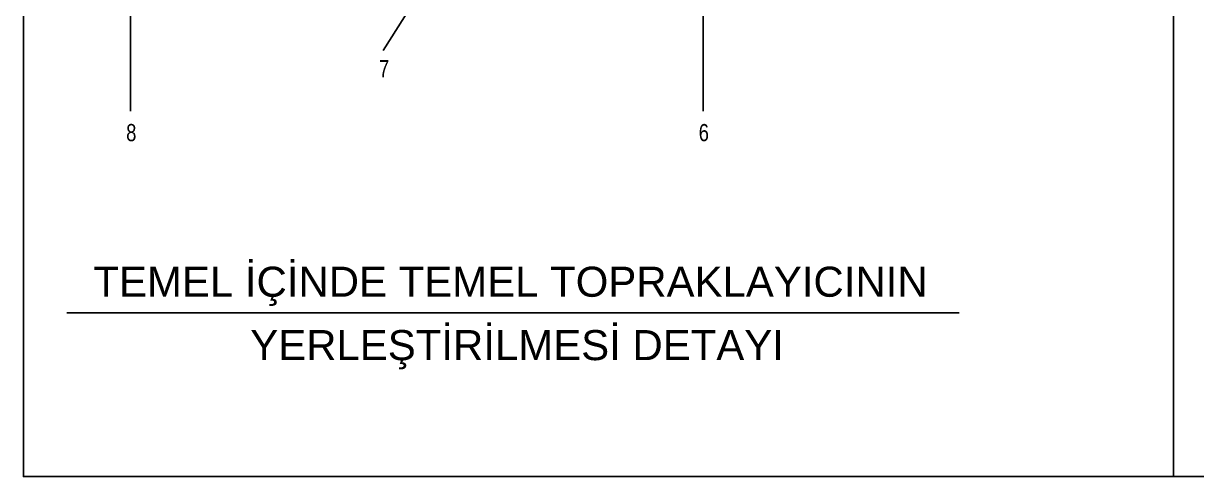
# Model space of a CAD drawing. Header units: millimetres. Extents: x 890 to 10034, y 874 to 4550.
# Drawn here: x 3047.4 to 3465.2, y 1656.1 to 1817.3 of the extents above; entities that cross this region are included whole.
import ezdxf

# ---------------------------------------------------------------- set-up
doc = ezdxf.new("R2010")
doc.units = ezdxf.units.MM
doc.linetypes.add('SOLID_LINE', pattern=[0])
for name, color, linetype in [('AHAT', 3, 'Continuous'), ('MIMARI', 2, 'SOLID_LINE'), ('YAZI', 8, 'Continuous')]:
    doc.layers.add(name, color=color, linetype=linetype)
doc.styles.add('2', font='wturkce.shx', dxfattribs={"height": 0.2})
doc.styles.add('STYLE1', font='arial.ttf')

msp = doc.modelspace()

# ---------------------------------------------------------------- linework, layer by layer
at = {"layer": 'AHAT', "linetype": 'Continuous'}
msp.add_line((3062.76, 1714.3), (3380.65, 1714.3), dxfattribs=at)
at = {"layer": 'MIMARI', "linetype": 'Continuous'}
for p, q in [((3212.72, 1866.46), (3175.51, 1807.71)), ((3085.48, 1847.02), (3085.54, 1786.11)), ((3289.5, 1830.26), (3289.5, 1786.11))]:
    msp.add_line(p, q, dxfattribs=at)
at = {"layer": 'YAZI'}
for points in [[(3457, 2211.22), (3870.58, 2211.22), (3870.58, 1656.1), (3457, 1656.1)], [(3047.35, 2120.68), (3457, 2120.68), (3457, 1656.1), (3047.35, 1656.1)]]:
    msp.add_lwpolyline(points, close=True, dxfattribs=at)

# ---------------------------------------------------------------- texts
at = {"layer": 'YAZI', "linetype": 'Continuous', "style": '2', "width": 0.8}
for s, p in [('7', (3173.98, 1798.18)), ('8', (3083.94, 1775.45)), ('6', (3287.9, 1775.45))]:
    msp.add_text(s, height=6.11, dxfattribs=at).set_placement(p)
at = {"layer": 'YAZI', "style": 'STYLE1'}
for s, p in [('TEMEL İÇİNDE TEMEL TOPRAKLAYICININ ', (3072.26, 1720.08)), ('YERLEŞTİRİLMESİ DETAYI', (3128.14, 1697.52))]:
    msp.add_text(s, height=10.6952, dxfattribs=at).set_placement(p)

doc.saveas('drawing.dxf')
